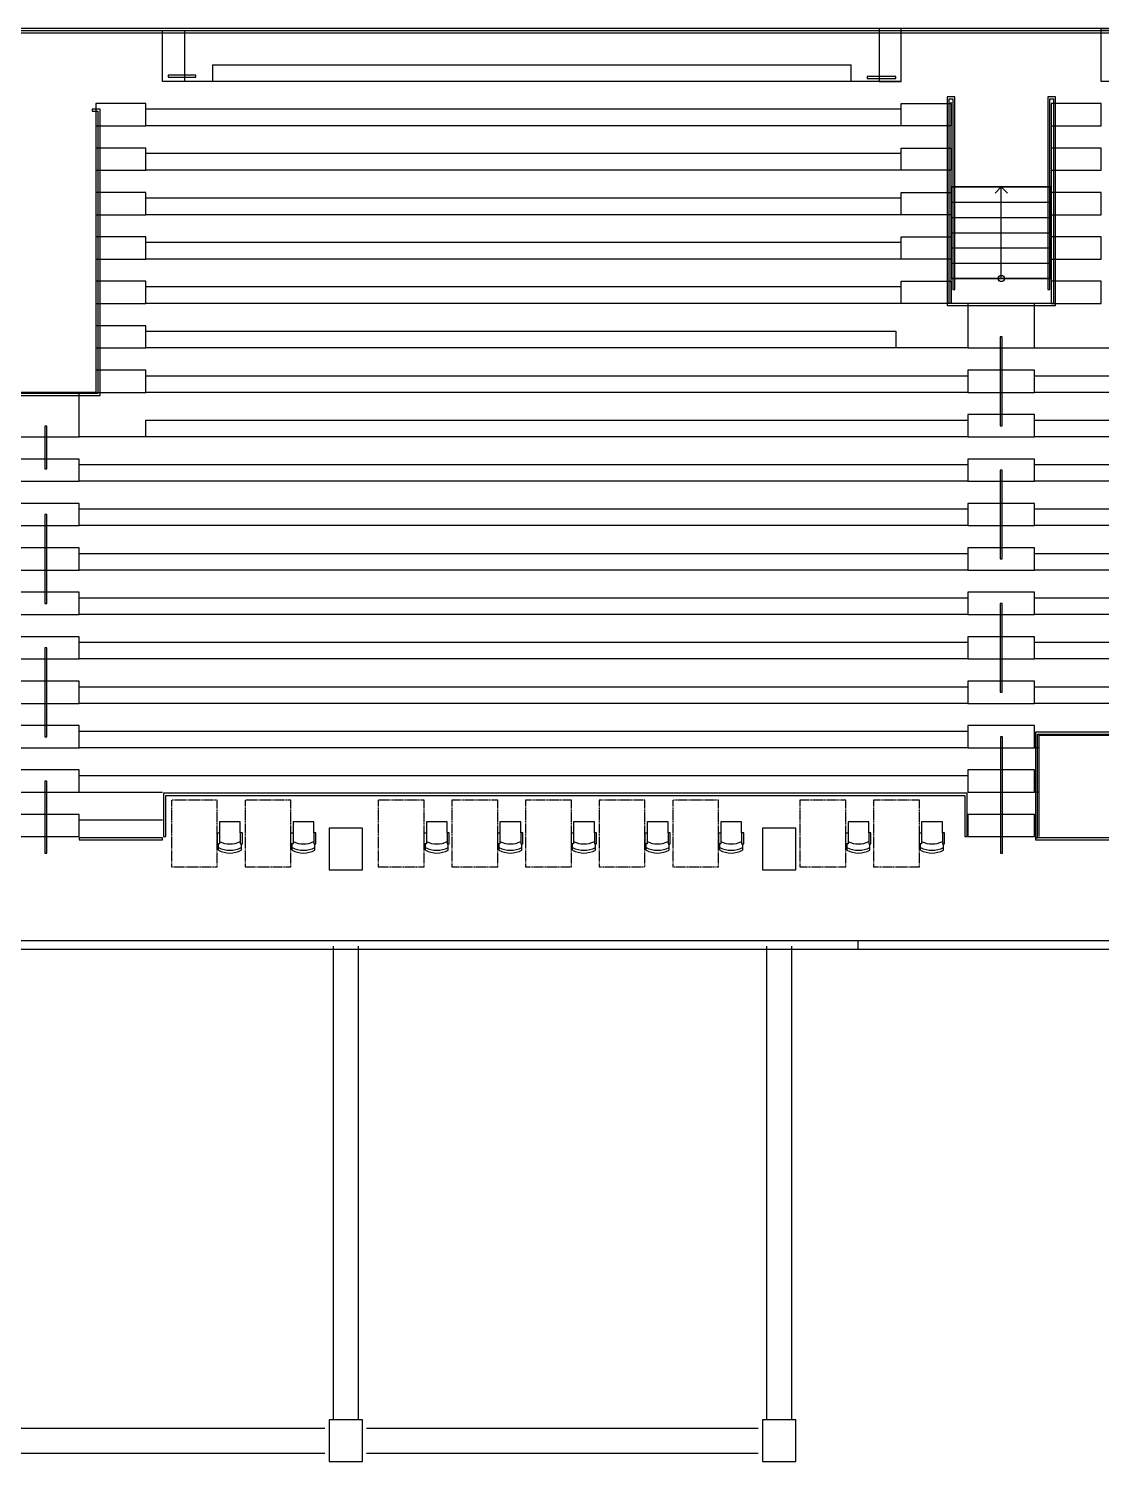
# Model space of a CAD drawing. Header units: inches. Extents: x -2562 to 2562, y 45 to 1163.
# Drawn here: x 864 to 1636, y 45 to 1077 of the extents above; entities that cross this region are included whole.
import ezdxf

# ---------------------------------------------------------------- set-up
doc = ezdxf.new("R2010")
doc.units = ezdxf.units.IN
doc.header["$LTSCALE"] = 10
doc.header["$MEASUREMENT"] = 0
doc.linetypes.add('HIDDEN2', pattern=[0.1875, 0.125, -0.0625])
doc.layers.get('0').update_dxf_attribs({"linetype": 'CONTINUOUS'})
doc.layers.add('A-FLOR', color=3, linetype='CONTINUOUS')
doc.layers.add('A-WALL', color=5, linetype='CONTINUOUS')

# ---------------------------------------------------------------- blocks, each defined once
blk = doc.blocks.new('WHCHCOMPlow')
for p, q in [((49.6, 32.4), (34.6, 32.4)), ((34.6, 32.4), (34.6, 24.5)), ((49.6, 24.5), (49.6, 32.4)), ((33.9, 12), (33.9, 16.5)), ((50.4, 12), (50.4, 16.5))]:
    blk.add_line(p, q)
at = {"linetype": 'HIDDEN2', "ltscale": 0.5}
blk.add_lwpolyline([(33, 0), (33, 48), (0, 48), (0, 0)], close=True, dxfattribs=at)
for points in [[(34.6, 16.5), (33.1, 16.5), (33.1, 24.5), (34.6, 24.5)], [(49.6, 16.5), (51.1, 16.5), (51.1, 24.5), (49.6, 24.5)]]:
    blk.add_lwpolyline(points, close=True)
for centre, radius, start, end in [((42.1, 30), 18, 242.7363, 297.2292), ((42.1, 28), 18, 242.7363, 297.2292), ((42.1, 33.9), 17.4, 244.4325, 295.5332)]:
    blk.add_arc(centre, radius, start, end)
blk = doc.blocks.new('_Small')
at = {"color": 0, "linetype": 'ByBlock', "lineweight": -2}
blk.add_circle((0, 0), 0.25, dxfattribs=at)
blk = doc.blocks.new('AecRight')
at = {"color": 0, "linetype": 'ByBlock', "lineweight": -2}
for p, q in [((0, 0), (-0.5, 0.5)), ((-0.5, -0.5), (0, 0))]:
    blk.add_line(p, q, dxfattribs=at)

msp = doc.modelspace()

# ---------------------------------------------------------------- linework, layer by layer
at = {"layer": 'A-FLOR', "linetype": 'Continuous', "lineweight": -3}
for p, q in [((2208, 1075.5), (-2208, 1075.5)), ((-2208, 1074), (2208, 1074)), ((984, 1043.5), (964, 1043.5)), ((964, 1043.5), (964, 1042)), ((984, 1042), (984, 1043.5)), ((1488, 1042.5), (1467.5, 1042.5)), ((1467.5, 1042.5), (1467.5, 1041)), ((1488, 1041), (1488, 1042.5)), ((964, 1042), (984, 1042)), ((1467.5, 1041), (1488, 1041)), ((1530.5, 1028), (1525, 1028)), ((1525, 1028), (1525, 877.5)), ((1526.5, 879), (1526.5, 1026.5)), ((1526.5, 1026.5), (1529, 1026.5)), ((1529, 1026.5), (1529, 889)), ((1530.5, 889), (1530.5, 1028)), ((1603, 1028), (1597.5, 1028)), ((1597.5, 1028), (1597.5, 889)), ((1599, 889), (1599, 1026.5)), ((1599, 1026.5), (1601.5, 1026.5)), ((1601.5, 1026.5), (1601.5, 879)), ((1603, 877.5), (1603, 1028)), ((915, 1019), (909.3, 1019)), ((909.3, 1019), (909.3, 1017.5)), ((909.3, 1017.5), (910.8, 1017.5)), ((910.8, 1017.5), (913.5, 1017.5)), ((913.5, 1017.5), (913.5, 814.2)), ((915, 812.7), (915, 1019)), ((1564, 897, -306), (1564, 963, -306)), ((1529, 889), (1530.5, 889)), ((1597.5, 889), (1599, 889)), ((1525, 877.5), (1603, 877.5)), ((1601.5, 879), (1526.5, 879)), ((1563.2, 855), (1563.2, 791)), ((1564.7, 855), (1563.2, 855)), ((1564.7, 791), (1564.7, 855)), ((837, 812.7), (915, 812.7)), ((913.5, 814.2), (838.5, 814.2)), ((875.2, 790.7), (875.2, 760)), ((876.7, 790.7), (875.2, 790.7)), ((876.7, 760), (876.7, 790.7)), ((1563.2, 791), (1564.7, 791)), ((875.2, 760), (876.7, 760)), ((1563.2, 759), (1563.2, 695)), ((1564.7, 759), (1563.2, 759)), ((1564.7, 695), (1564.7, 759)), ((875.2, 727), (875.2, 663)), ((876.7, 727), (875.2, 727)), ((876.7, 663), (876.7, 727)), ((1563.2, 695), (1564.7, 695)), ((875.2, 663), (876.7, 663)), ((1563.2, 663), (1563.2, 599)), ((1564.7, 663), (1563.2, 663)), ((1564.7, 599), (1564.7, 663)), ((875.2, 631), (875.2, 567)), ((876.7, 631), (875.2, 631)), ((876.7, 567), (876.7, 631)), ((1563.2, 599), (1564.7, 599)), ((1653.1, 570.3), (1588.6, 570.3)), ((1588.6, 570.3), (1588.6, 494.2)), ((1590.1, 494.2), (1590.1, 568.8)), ((1590.1, 568.8), (1651.6, 568.8)), ((875.2, 567), (876.7, 567)), ((1563.3, 567), (1563.3, 483)), ((1564.8, 567), (1563.3, 567)), ((1564.8, 483), (1564.8, 567)), ((875.2, 535), (875.3, 483)), ((876.7, 535), (875.2, 535)), ((876.8, 483), (876.7, 535)), ((1539.3, 526.2), (960.8, 526.2)), ((960.8, 526.2), (960.8, 495)), ((962.3, 495), (962.3, 524.7)), ((962.3, 524.7), (1537.8, 524.7)), ((1537.8, 524.7), (1537.8, 495)), ((1539.3, 495), (1539.3, 526.2)), ((960.1, 494.2), (900, 494.2)), ((900, 494.2), (900, 492.7)), ((900, 492.7), (960.1, 492.7)), ((960.1, 492.7), (960.1, 494.2)), ((960.8, 495), (962.3, 495)), ((1537.8, 495), (1539.3, 495)), ((1653.1, 494.2), (1588.6, 494.2)), ((1588.6, 494.2), (1588.6, 492.7)), ((1588.6, 494.2), (1590.1, 494.2)), ((1588.6, 492.7), (1653.1, 492.7)), ((875.3, 483), (876.8, 483)), ((1563.3, 483), (1564.8, 483))]:
    msp.add_line(p, q, dxfattribs=at)
at = {"layer": 'A-FLOR'}
for p, q in [((960, 1039), (960, 1075.5)), ((976, 1039), (976, 1075.5)), ((996, 1051), (1456, 1051)), ((996, 1051), (996, 1039)), ((1456, 1039), (1456, 1051)), ((1492, 1039), (960, 1039)), ((1492, 1019), (948, 1019)), ((1492, 1007), (948, 1007)), ((1492, 987), (948, 987)), ((1492, 975), (948, 975)), ((1492, 955), (948, 955)), ((1492, 943), (948, 943)), ((1492, 923), (948, 923)), ((1492, 911), (948, 911)), ((1492, 891), (948, 891)), ((1492, 879), (948, 879)), ((912, 859), (912, 859)), ((912, 847), (912, 847)), ((912, 827), (912, 827)), ((912, 815), (606.2, 815)), ((1591, 568), (1591, 495)), ((1591, 568), (1651, 568)), ((900, 527), (960, 527)), ((900, 507), (960, 507))]:
    msp.add_line(p, q, dxfattribs=at)
at = {"layer": 'A-FLOR', "linetype": 'Continuous', "lineweight": 35}
for p, q in [((1600, 963, -306), (1528, 963, -306)), ((1528, 963, -306), (1528, 897, -306)), ((1600, 897, -306), (1600, 963, -306)), ((1528, 897, -306), (1600, 897, -306))]:
    msp.add_line(p, q, dxfattribs=at)
at = {"layer": 'A-FLOR'}
for points in [[(2200, 1077), (-2200, 1077)], [(912, 1023), (912, 815), (840, 815), (840, 1023)], [(1600, 1023), (1600, 879), (1528, 879), (1528, 1024)], [(948, 859), (1488, 859), (1488, 847)], [(1540, 847), (948, 847)], [(1584, 847), (2172, 847)], [(948, 827), (1540, 827)], [(1588, 827), (2164, 827)], [(1540, 815), (948, 815)], [(2172, 815), (1588, 815)], [(948, 783), (948, 795), (1540, 795)], [(1588, 795), (2164, 795)], [(1540, 783), (900, 783)], [(2172, 783), (1588, 783)], [(900, 763), (1540, 763)], [(1588, 763), (2164, 763)], [(1540, 751), (900, 751)], [(2172, 751), (1588, 751)], [(900, 731), (1540, 731)], [(1588, 731), (2164, 731)], [(1540, 719), (900, 719)], [(2172, 719), (1588, 719)], [(900, 699), (1540, 699)], [(1588, 699), (2164, 699)], [(1540, 687), (900, 687)], [(2172, 687), (1588, 687)], [(900, 667), (1540, 667)], [(1588, 667), (2164, 667)], [(1540, 655), (900, 655)], [(2172, 655), (1588, 655)], [(900, 635), (1540, 635)], [(1588, 635), (2164, 635)], [(1540, 623), (900, 623)], [(2172, 623), (1588, 623)], [(900, 603), (1540, 603)], [(1588, 603), (2164, 603)], [(1540, 591), (900, 591)], [(2172, 591), (1588, 591)], [(900, 571), (1540, 571)], [(1540, 559), (900, 559)], [(1591, 559), (1588, 559)], [(900, 539), (1540, 539)], [(1591, 527), (1588, 527)]]:
    msp.add_lwpolyline(points, dxfattribs=at)
for points in [[(1476, 1077), (1476, 1039), (1492, 1039), (1492, 1077)], [(1652, 1077), (1652, 1039), (1636, 1039), (1636, 1077)], [(948, 1023), (912, 1023), (912, 1007), (948, 1007)], [(1492, 1023), (1528, 1023), (1528, 1007), (1492, 1007)], [(1636, 1023), (1600, 1023), (1600, 1007), (1636, 1007)], [(948, 991), (912, 991), (912, 975), (948, 975)], [(1492, 991), (1528, 991), (1528, 975), (1492, 975)], [(1636, 991), (1600, 991), (1600, 975), (1636, 975)], [(948, 959), (912, 959), (912, 943), (948, 943)], [(1492, 959), (1528, 959), (1528, 943), (1492, 943)], [(1636, 959), (1600, 959), (1600, 943), (1636, 943)], [(948, 927), (912, 927), (912, 911), (948, 911)], [(1492, 927), (1528, 927), (1528, 911), (1492, 911)], [(1636, 927), (1600, 927), (1600, 911), (1636, 911)], [(948, 895), (912, 895), (912, 879), (948, 879)], [(1492, 895), (1528, 895), (1528, 879), (1492, 879)], [(1636, 895), (1600, 895), (1600, 879), (1636, 879)], [(1588, 879), (1540, 879), (1540, 847), (1588, 847)], [(948, 863), (912, 863), (912, 847), (948, 847)], [(948, 831), (912, 831), (912, 815), (948, 815)], [(1588, 831), (1540, 831), (1540, 815), (1588, 815)], [(900, 815), (852, 815), (852, 783), (900, 783)], [(1588, 799), (1540, 799), (1540, 783), (1588, 783)], [(900, 767), (852, 767), (852, 751), (900, 751)], [(1588, 767), (1540, 767), (1540, 751), (1588, 751)], [(900, 735), (852, 735), (852, 719), (900, 719)], [(1588, 735), (1540, 735), (1540, 719), (1588, 719)], [(900, 703), (852, 703), (852, 687), (900, 687)], [(1588, 703), (1540, 703), (1540, 687), (1588, 687)], [(900, 671), (852, 671), (852, 655), (900, 655)], [(1588, 671), (1540, 671), (1540, 655), (1588, 655)], [(900, 639), (852, 639), (852, 623), (900, 623)], [(1588, 639), (1540, 639), (1540, 623), (1588, 623)], [(900, 607), (852, 607), (852, 591), (900, 591)], [(1588, 607), (1540, 607), (1540, 591), (1588, 591)], [(900, 575), (852, 575), (852, 559), (900, 559)], [(1588, 575), (1540, 575), (1540, 559), (1588, 559)], [(900, 543), (852, 543), (852, 527), (900, 527)], [(1588, 543), (1540, 543), (1540, 527), (1588, 527)], [(900, 511), (852, 511), (852, 495), (900, 495)], [(1588, 511), (1540, 511), (1540, 495), (1588, 495)]]:
    msp.add_lwpolyline(points, close=True, dxfattribs=at)
at = {"layer": 'A-FLOR', "linetype": 'Continuous', "lineweight": -3, "extrusion": (0, 1, 0)}
for elevation in [963, 952, 941, 930, 919, 908, 897]:
    msp.add_lwpolyline([(-1528, -306), (-1600, -306)], dxfattribs=dict(at, elevation=elevation))
at = {"layer": 'A-WALL', "linetype": 'Continuous', "lineweight": 25}
for p, q in [((1104, 501), (1080, 501)), ((1080, 501), (1080, 471)), ((1104, 471), (1104, 501)), ((1416, 501), (1392, 501)), ((1392, 501), (1392, 471)), ((1416, 471), (1416, 501)), ((1080, 471), (1104, 471)), ((1392, 471), (1416, 471)), ((1104, 75), (1080, 75)), ((1080, 75), (1080, 45)), ((1104, 45), (1104, 75)), ((1416, 75), (1392, 75)), ((1392, 75), (1392, 45)), ((1416, 45), (1416, 75)), ((1080, 45), (1104, 45)), ((1392, 45), (1416, 45))]:
    msp.add_line(p, q, dxfattribs=at)
at = {"layer": 'A-WALL', "linetype": 'Continuous', "lineweight": -3}
for p, q in [((1461, 420), (408, 420)), ((414, 414), (1461, 414)), ((2200, 420), (1461, 420)), ((1461, 414), (1461, 420)), ((1461, 414), (2200, 414))]:
    msp.add_line(p, q, dxfattribs=at)
at = {"layer": 'A-WALL'}
for p, q in [((1083, 416), (1083, 75)), ((1101, 416), (1101, 75)), ((1395, 416), (1395, 75)), ((1413, 416), (1413, 75)), ((792, 69), (1077, 69)), ((1107, 69), (1389, 69)), ((792, 51), (1077, 51)), ((1107, 51), (1389, 51))]:
    msp.add_line(p, q, dxfattribs=at)

# ---------------------------------------------------------------- block references
at = {"layer": 'A-FLOR', "linetype": 'Continuous', "lineweight": -3, "xscale": 9, "yscale": 9, "zscale": 9, "rotation": 90}
for name, p in [('AecRight', (1564, 963, -306)), ('_Small', (1564, 897, -306))]:
    msp.add_blockref(name, p, dxfattribs=at)
at = {"layer": 'A-FLOR', "linetype": 'Continuous', "lineweight": -3}
for p in [(966.4, 473.2, -306), (1019.4, 473.2, -306), (1115.4, 473.2, -306), (1168.4, 473.2, -306), (1221.4, 473.2, -306), (1274.4, 473.2, -306), (1327.4, 473.2, -306), (1419, 473.2, -306), (1472, 473.2, -306)]:
    msp.add_blockref('WHCHCOMPlow', p, dxfattribs=at)

doc.saveas('drawing.dxf')
